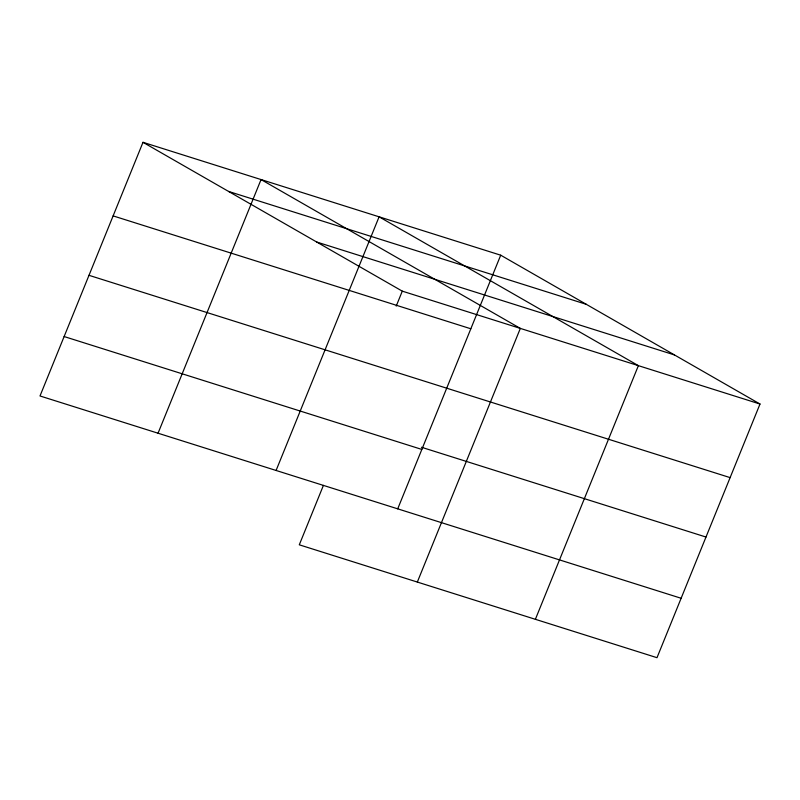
<?xml version="1.0" encoding="UTF-8"?>
<svg xmlns="http://www.w3.org/2000/svg" width="800" height="800" viewBox="0 0 800 800"><rect width="100%" height="100%" fill="white"/><g stroke="black" fill="none" stroke-linecap="round" stroke-linejoin="round"><path stroke-width="1.2" d="M323.42 485.38L299.29 544.81L657 657.69L760 404.03L500.71 255.19L143 142.31L40 395.97L681.13 598.27M158.05 433.22L261.05 179.56L520.33 328.4L417.33 582.06M276.09 470.47L379.09 216.81L638.38 365.65L535.38 619.31M396.22 306.09L402.29 291.15L143 142.31M397.71 508.85L500.71 255.19M228.57 191.43L586.28 304.31M316.72 242.03L674.44 354.92M402.29 291.15L760 404.03M113.12 215.89L470.83 328.78M88.99 275.32L730.12 477.62M421.47 447.25L705.99 537.04M64.13 336.54L421.84 449.43"/></g></svg>
